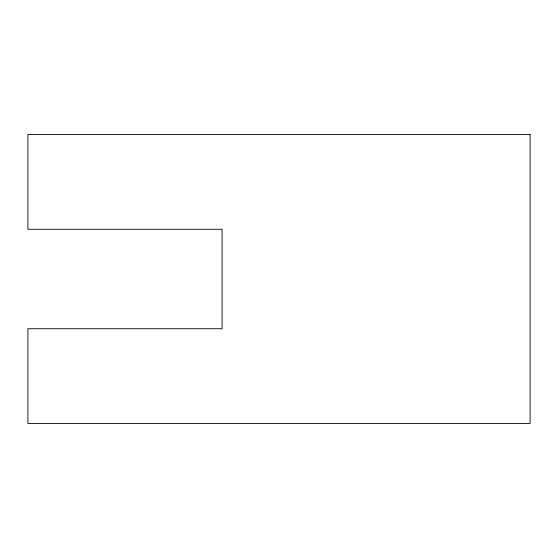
<?xml version="1.0" encoding="UTF-8"?>
<svg xmlns="http://www.w3.org/2000/svg" width="558" height="558" viewBox="0 0 558 558"><rect width="100%" height="100%" fill="white"/><g stroke="black" fill="none" stroke-linecap="round" stroke-linejoin="round"><path stroke-width="0.84" d="M530.1 134.555L27.9 134.555L27.9 229.275L222.077 229.275L222.077 328.725L27.9 328.725L27.9 423.445L530.1 423.445L530.1 134.555"/></g></svg>
